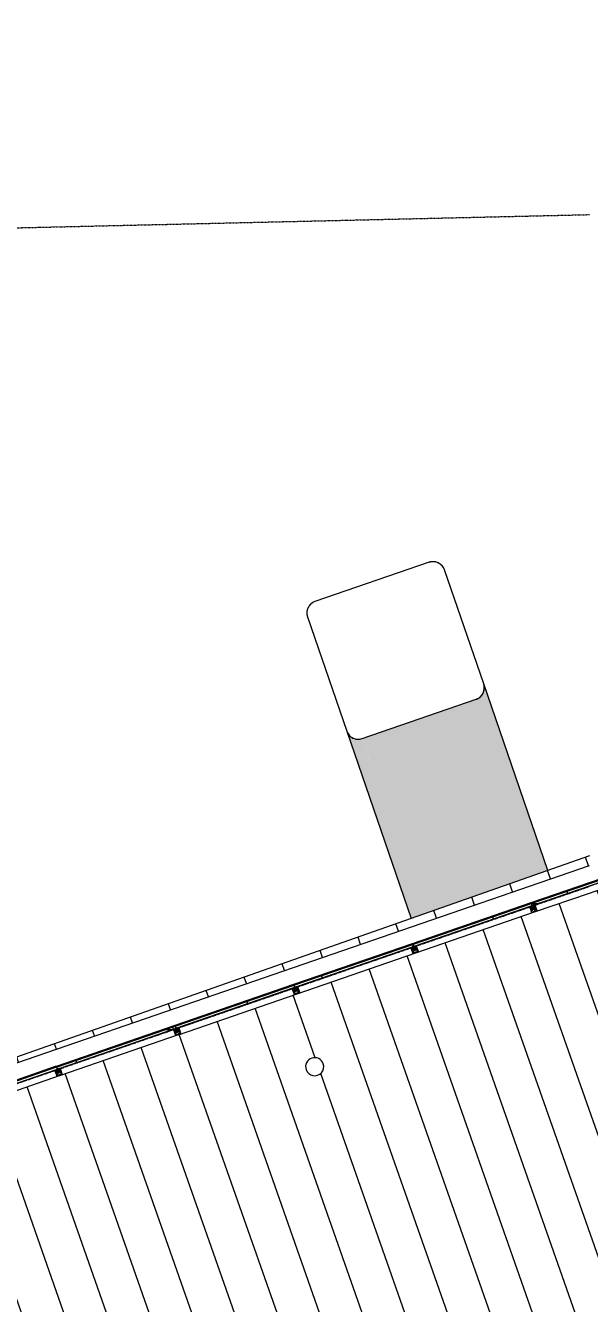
# Model space of a CAD drawing. Header units: millimetres. Extents: x -2479188 to -2300024, y 3874558 to 4053369.
# Drawn here: x -2348213 to -2343541, y 3989396 to 3999982 of the extents above; entities that cross this region are included whole.
import ezdxf

# ---------------------------------------------------------------- set-up
doc = ezdxf.new("R2010")
doc.units = ezdxf.units.MM
for name, pattern in [('Dash Tight', [1.2, 0.6, -0.6]), ('Grid Line', [21, 12, -3, 3, -3]), ('Overhead', [4, 2.5, -1.5])]:
    doc.linetypes.add(name, pattern=pattern)
for name, color, linetype, lineweight in [('A-ANNO-DIMS', 211, 'Continuous', 5), ('A-ANNO-DIMS-200', 211, 'Continuous', 5), ('A-DETL', 90, 'Continuous', 18), ('A-DETL-GENF', 92, 'Continuous', 5), ('A-FLOR-OVHD', 1, 'Overhead', 13), ('A-GENM', 13, 'Continuous', 5), ('A-GLAZ-CWMG', 51, 'Continuous', 5), ('A-ROOF', 132, 'Continuous', 5), ('A-ROOF-PATT', 132, 'Continuous', 5), ('P-SANR-FIXT', 6, 'Continuous', 5), ('S-BEAM', 12, 'Continuous', 5), ('S-GRID', 1, 'Continuous', 5)]:
    doc.layers.add(name, color=color, linetype=linetype, lineweight=lineweight)
doc.styles.add('Arial', font='arial.ttf', dxfattribs={"height": 500})
doc.dimstyles.new('2_5-Diagonal-_deg_-Decimal_O', dxfattribs={"dimscale": 304.8, "dimtxt": 510.1297, "dimasz": 0.984252, "dimexe": 0.656168, "dimexo": 0.0625, "dimgap": 0.984252, "dimtad": 1, "dimdec": 0, "dimzin": 0, "dimdsep": 46, "dimtxsty": 'Arial', "dimblk1": 'OBLIQUE', "dimblk2": 'OBLIQUE', "dimsah": 1, "dimcen": 0.09, "dimdle": 0.656168, "dimazin": 0, "dimtfac": 1, "dimtdec": 4, "dimtix": 1, "dimtmove": 0, "dimatfit": 3, "dimfxl": 3.28084, "dimfxlon": 1, "dimtvp": 1, "dimtfill": 1, "dimtolj": 1, "dimtzin": 0, "dimlwd": 15, "dimlwe": 15, "dimarcsym": 2})

# ---------------------------------------------------------------- blocks, each defined once
blk = doc.blocks.new('Mechanical - Condensers - Mechanical - Condensers-1249279-GA - Part A 6m')
at = {"layer": 'A-GENM'}
for points in [[(-2343980, 3992951), (-2343886, 3992984), (-2344416, 3994523), (-2344412, 3994497), (-2344419, 3994461), (-2344422, 3994452), (-2344436, 3994430), (-2344456, 3994413), (-2344479, 3994401), (-2344074, 3993223)], [(-2344923, 3992620), (-2343980, 3992951), (-2344479, 3994401), (-2345424, 3994074), (-2345036, 3992946)], [(-2345018, 3992586), (-2344923, 3992620), (-2345425, 3994075), (-2345456, 3994070), (-2345492, 3994077), (-2345501, 3994080), (-2345523, 3994095), (-2345540, 3994114), (-2345552, 3994137), (-2345138, 3992935)]]:
    blk.add_hatch(color=256, dxfattribs=at).paths.add_polyline_path(points)
at = {"layer": 'A-GENM', "lineweight": 13}
for p, q in [((-2344870, 3995536), (-2345815, 3995210)), ((-2344417, 3994528), (-2344743, 3995474)), ((-2345877, 3995083), (-2345552, 3994137)), ((-2345425, 3994075), (-2344479, 3994401))]:
    blk.add_line(p, q, dxfattribs=at)
at = {"layer": 'A-GENM'}
for p, q in [((-2343886, 3992984), (-2344417, 3994528)), ((-2345552, 3994137), (-2345018, 3992586))]:
    blk.add_line(p, q, dxfattribs=at)
at = {"layer": 'A-GENM', "lineweight": 13}
for centre, start, end in [((-2344837, 3995441), 19, 109), ((-2345783, 3995116), 109, 199), ((-2344512, 3994496), 289, 19), ((-2345457, 3994170), 199, 289)]:
    blk.add_arc(centre, 100, start, end, dxfattribs=at)
at = {"layer": 'A-GENM'}
for points, knots in [([(-2344841, 3995541), (-2344842, 3995541), (-2344852, 3995540), (-2344862, 3995539), (-2344870, 3995536)], [0.8146445, 0.8146445, 0.8146445, 0.8146445, 0.8333333, 1, 1, 1, 1]), ([(-2344812, 3995538), (-2344814, 3995538), (-2344821, 3995540), (-2344827, 3995541), (-2344832, 3995541), (-2344832, 3995541)], [0.6283354, 0.6283354, 0.6283354, 0.6283354, 0.6666667, 0.75, 0.7556979, 0.7556979, 0.7556979, 0.7556979]), ([(-2344785, 3995526), (-2344786, 3995527), (-2344789, 3995529), (-2344793, 3995531), (-2344798, 3995533), (-2344801, 3995534), (-2344802, 3995535)], [0.4397801, 0.4397801, 0.4397801, 0.4397801, 0.4583333, 0.5, 0.5416667, 0.5602199, 0.5602199, 0.5602199, 0.5602199]), ([(-2344762, 3995507), (-2344762, 3995507), (-2344764, 3995509), (-2344767, 3995512), (-2344772, 3995517), (-2344775, 3995519), (-2344776, 3995520)], [0.2443021, 0.2443021, 0.2443021, 0.2443021, 0.25, 0.2916667, 0.3333333, 0.3716646, 0.3716646, 0.3716646, 0.3716646]), ([(-2345848, 3995191), (-2345849, 3995191), (-2345852, 3995188), (-2345857, 3995183), (-2345861, 3995178), (-2345862, 3995177)], [0.2443021, 0.2443021, 0.2443021, 0.2443021, 0.25, 0.3333333, 0.3716646, 0.3716646, 0.3716646, 0.3716646]), ([(-2345880, 3995141), (-2345880, 3995139), (-2345881, 3995134), (-2345882, 3995128), (-2345883, 3995124), (-2345883, 3995121), (-2345883, 3995121)], [0.6283354, 0.6283354, 0.6283354, 0.6283354, 0.6666667, 0.7083333, 0.75, 0.7556979, 0.7556979, 0.7556979, 0.7556979]), ([(-2345883, 3995112), (-2345883, 3995111), (-2345882, 3995105), (-2345881, 3995096), (-2345879, 3995087), (-2345877, 3995083)], [0.8146445, 0.8146445, 0.8146445, 0.8146445, 0.8333333, 0.9166667, 1, 1, 1, 1]), ([(-2345868, 3995168), (-2345869, 3995167), (-2345870, 3995164), (-2345873, 3995159), (-2345875, 3995155), (-2345876, 3995152), (-2345876, 3995151)], [0.4397801, 0.4397801, 0.4397801, 0.4397801, 0.4583333, 0.5, 0.5416667, 0.5602199, 0.5602199, 0.5602199, 0.5602199]), ([(-2344446, 3994420), (-2344446, 3994420), (-2344442, 3994423), (-2344438, 3994428), (-2344434, 3994433), (-2344432, 3994435)], [0.2443021, 0.2443021, 0.2443021, 0.2443021, 0.25, 0.3333333, 0.3716646, 0.3716646, 0.3716646, 0.3716646]), ([(-2344426, 3994443), (-2344426, 3994444), (-2344424, 3994447), (-2344422, 3994452), (-2344420, 3994457), (-2344418, 3994460), (-2344418, 3994460)], [0.4397801, 0.4397801, 0.4397801, 0.4397801, 0.4583333, 0.5, 0.5416667, 0.5602199, 0.5602199, 0.5602199, 0.5602199]), ([(-2344412, 3994500), (-2344412, 3994501), (-2344412, 3994506), (-2344413, 3994516), (-2344416, 3994524), (-2344417, 3994528)], [0.8146445, 0.8146445, 0.8146445, 0.8146445, 0.8333333, 0.9166667, 1, 1, 1, 1]), ([(-2344415, 3994471), (-2344414, 3994473), (-2344414, 3994477), (-2344412, 3994483), (-2344412, 3994488), (-2344412, 3994490), (-2344412, 3994490)], [0.6283354, 0.6283354, 0.6283354, 0.6283354, 0.6666667, 0.7083333, 0.75, 0.7556979, 0.7556979, 0.7556979, 0.7556979]), ([(-2345533, 3994104), (-2345533, 3994104), (-2345531, 3994102), (-2345528, 3994099), (-2345523, 3994095), (-2345520, 3994092), (-2345518, 3994091)], [0.2443021, 0.2443021, 0.2443021, 0.2443021, 0.25, 0.2916667, 0.3333333, 0.3716646, 0.3716646, 0.3716646, 0.3716646]), ([(-2345509, 3994085), (-2345509, 3994084), (-2345506, 3994083), (-2345501, 3994080), (-2345496, 3994078), (-2345493, 3994077), (-2345492, 3994076)], [0.4397801, 0.4397801, 0.4397801, 0.4397801, 0.4583333, 0.5, 0.5416667, 0.5602199, 0.5602199, 0.5602199, 0.5602199]), ([(-2345482, 3994073), (-2345480, 3994073), (-2345474, 3994071), (-2345467, 3994070), (-2345463, 3994070), (-2345462, 3994070)], [0.6283354, 0.6283354, 0.6283354, 0.6283354, 0.6666667, 0.75, 0.7556979, 0.7556979, 0.7556979, 0.7556979]), ([(-2345453, 3994070), (-2345452, 3994070), (-2345443, 3994071), (-2345433, 3994073), (-2345425, 3994075)], [0.8146445, 0.8146445, 0.8146445, 0.8146445, 0.8333333, 1, 1, 1, 1])]:
    blk.add_open_spline(points, degree=3, knots=knots, dxfattribs=at)
for points in [[(-2344743, 3995474), (-2344744, 3995478), (-2344748, 3995486), (-2344752, 3995493), (-2344754, 3995497)], [(-2345815, 3995210), (-2345824, 3995207), (-2345832, 3995203), (-2345839, 3995198)], [(-2344479, 3994401), (-2344471, 3994404), (-2344463, 3994408), (-2344456, 3994413)], [(-2345552, 3994137), (-2345550, 3994133), (-2345547, 3994125), (-2345543, 3994118), (-2345540, 3994114)]]:
    blk.add_open_spline(points, degree=3, dxfattribs=at)
blk = doc.blocks.new('Downpipe - L Spreader - Default-1309623-GA - Part A 6m')
at = {"layer": 'P-SANR-FIXT'}
for start, end in [(0, 180), (180, 0)]:
    blk.add_arc((-40, 150), 75, start, end, dxfattribs=at)
blk = doc.blocks.new('MulticellPanel_Polycarbonate_Danpal_1040w - Blue-V13-GA - Part A 6m')
at = {"layer": 'A-GENM'}
h = blk.add_hatch(dxfattribs=at)
h.set_pattern_fill('FP_12', color=256, style=0, pattern_type=2)
h.set_pattern_definition([(250.995, (-915473.64, 4538387.35), (756.39213, -260.52053), []), (340.995, (-915473.64, 4538387.35), (260.52053, 756.39213), [])])
h.paths.add_polyline_path([(515, 6), (513, 1), (519, 3)])
h.paths.add_polyline_path([(520, 14), (515, 11), (515, 6), (520, 4)])
h.paths.add_polyline_path([(520, 2), (513, 1), (520, -7)])
h.paths.add_polyline_path([(511, 0), (-511, 0), (-519, -8), (-517, -16), (517, -16), (519, -8)])
h.paths.add_polyline_path([(-515, 6), (-519, 3), (-513, 1)])
h.paths.add_polyline_path([(-520, 14), (-520, 4), (-515, 6), (-515, 11)])
h.paths.add_polyline_path([(-513, 1), (-520, 2), (-520, -7)])
for p, q in [((-520, 14), (-520, 4)), ((-520, 2), (-520, -7)), ((-516, 15), (-519, 15)), ((-513, 6), (-515, 11)), ((-515, 11), (-513, 10)), ((-513, 1), (-515, 6)), ((-515, 6), (-513, 6)), ((-513, 10), (-514, 14)), ((18, 0), (-511, 0)), ((511, 0), (19, 0)), ((514, 14), (513, 10)), ((513, 10), (515, 11)), ((515, 11), (513, 6)), ((513, 6), (515, 6)), ((515, 6), (513, 1)), ((519, 15), (516, 15)), ((520, 4), (520, 14)), ((520, -7), (520, 2)), ((-520, -9), (-520, -13)), ((-517, -16), (13, -16)), ((13, -16), (517, -16)), ((520, -13), (520, -9))]:
    blk.add_line(p, q, dxfattribs=at)
for centre, radius, start, end in [((-519, 14), 1.5, 90, 180), ((-520, 3), 1.2, 270.0002, 89.9998), ((-516, 14), 1.5, 26.8391, 90), ((-511, 2), 2, 201.2136, 270), ((511, 2), 2, 270, 338.7864), ((516, 14), 1.5, 90, 153.1609), ((519, 14), 1.5, 360, 90), ((520, 3), 1.2, 90.0002, 269.9998), ((-520, -8), 1.2, 270.0002, 89.9998), ((-517, -13), 3, 180, 270), ((517, -13), 3, 270, 360), ((520, -8), 1.2, 90.0002, 269.9998)]:
    blk.add_arc(centre, radius, start, end, dxfattribs=at)
blk = doc.blocks.new('MulticellPanel_Polycarbonate_Danpal_1040w - Blue-V14-GA - Part A 6m')
at = {"layer": 'A-GENM'}
h = blk.add_hatch(dxfattribs=at)
h.set_pattern_fill('FP_13', color=256, style=0, pattern_type=2)
h.set_pattern_definition([(250.995, (-916513.64, 4538387.35), (756.39213, -260.52053), []), (340.995, (-916513.64, 4538387.35), (260.52053, 756.39213), [])])
h.paths.add_polyline_path([(515, 6), (513, 1), (519, 3)])
h.paths.add_polyline_path([(520, 14), (515, 11), (515, 6), (520, 4)])
h.paths.add_polyline_path([(520, 2), (513, 1), (520, -7)])
h.paths.add_polyline_path([(511, 0), (-511, 0), (-519, -8), (-517, -16), (517, -16), (519, -8)])
h.paths.add_polyline_path([(-515, 6), (-519, 3), (-513, 1)])
h.paths.add_polyline_path([(-520, 14), (-520, 4), (-515, 6), (-515, 11)])
h.paths.add_polyline_path([(-513, 1), (-520, 2), (-520, -7)])
for p, q in [((-520, 14), (-520, 4)), ((-520, 2), (-520, -7)), ((-516, 15), (-519, 15)), ((-513, 6), (-515, 11)), ((-515, 11), (-513, 10)), ((-513, 1), (-515, 6)), ((-515, 6), (-513, 6)), ((-513, 10), (-514, 14)), ((511, 0), (-511, 0)), ((514, 14), (513, 10)), ((513, 10), (515, 11)), ((515, 11), (513, 6)), ((513, 6), (515, 6)), ((515, 6), (513, 1)), ((519, 15), (516, 15)), ((520, 4), (520, 14)), ((520, -7), (520, 2)), ((-520, -9), (-520, -13)), ((-517, -16), (517, -16)), ((520, -13), (520, -9))]:
    blk.add_line(p, q, dxfattribs=at)
for centre, radius, start, end in [((-519, 14), 1.5, 90, 180), ((-520, 3), 1.2, 270.0002, 89.9998), ((-516, 14), 1.5, 26.8391, 90), ((-511, 2), 2, 201.2136, 270), ((511, 2), 2, 270, 338.7864), ((516, 14), 1.5, 90, 153.1609), ((519, 14), 1.5, 360, 90), ((520, 3), 1.2, 90.0002, 269.9998), ((-520, -8), 1.2, 270.0002, 89.9998), ((-517, -13), 3, 180, 270), ((517, -13), 3, 270, 360), ((520, -8), 1.2, 90.0002, 269.9998)]:
    blk.add_arc(centre, radius, start, end, dxfattribs=at)
blk = doc.blocks.new('Rectangular Mullion - Frame_Framed Facade_Danpal_DPANMF BT1-V15-GA - Part A 6m')
at = {"layer": 'A-GLAZ-CWMG'}
for p, q in [((-2343541, 3992884), (-2343041, 3993056)), ((-2343541, 3992878), (-2343039, 3993051)), ((-2343541, 3992856), (-2343038, 3993029)), ((-2343541, 3992796), (-2343014, 3992978)), ((-2344024, 3992718), (-2343542, 3992884)), ((-2344022, 3992712), (-2343542, 3992878)), ((-2344009, 3992694), (-2343542, 3992855)), ((-2343997, 3992639), (-2343542, 3992796))]:
    blk.add_line(p, q, dxfattribs=at)
blk = doc.blocks.new('Rectangular Mullion - Frame_Framed Facade_Danpal_DPANMF BT1-V16-GA - Part A 6m')
at = {"layer": 'A-GLAZ-CWMG'}
for p, q in [((-2345007, 3992379), (-2344024, 3992718)), ((-2345005, 3992373), (-2344022, 3992712)), ((-2344993, 3992356), (-2344021, 3992690)), ((-2344980, 3992300), (-2343997, 3992639))]:
    blk.add_line(p, q, dxfattribs=at)
blk = doc.blocks.new('Rectangular Mullion - DPAEC50-V17-GA - Part A 6m')
at = {"layer": 'A-DETL-GENF'}
for p, q in [((24, 54), (-24, 54)), ((-24, 54), (-24, 5)), ((-23, 3), (-18, 3)), ((-22, 7), (-22, 34)), ((-21, 43), (-21, 50)), ((-21, 35), (-18, 35)), ((-17, 7), (-21, 6)), ((-20, 51), (-1, 51)), ((-20, 41), (-20, 43)), ((-15, 18), (-20, 9)), ((-20, 9), (-15, 17)), ((-20, 9), (-20, 7)), ((-20, 8), (-20, 9)), ((-14, 8), (-20, 8)), ((-20, 7), (-14, 7)), ((-17, 40), (-19, 40)), ((-10, 37), (-18, 37)), ((-18, 35), (-18, 22)), ((-16, 22), (-17, 35)), ((-17, 35), (-9, 35)), ((-9, 20), (-14, 20)), ((-14, 19), (-10, 19)), ((-9, 9), (-13, 8)), ((-13, 7), (-7, 9)), ((-8, 2), (-12, 1)), ((-12, 1), (-9, 1)), ((-8, 37), (-9, 37)), ((9, 34), (-9, 34)), ((-9, 34), (-8, 34)), ((-7, 9), (-9, 5)), ((-9, 4), (-7, 4)), ((-8, 36), (-8, 37)), ((-8, 34), (-8, 22)), ((-8, 5), (-6, 10)), ((-6, 10), (-8, 9)), ((-8, 2), (-6, 5)), ((-6, 5), (-8, 5)), ((-7, 4), (-8, 2)), ((-7, 22), (-7, 34)), ((-7, 34), (7, 34)), ((-4, 23), (3, 23)), ((3, 23), (-4, 23)), ((-1, 51), (0, 52)), ((0, 52), (1, 51)), ((1, 51), (20, 51)), ((8, 9), (6, 10)), ((6, 10), (8, 5)), ((8, 5), (6, 5)), ((6, 5), (8, 2)), ((7, 34), (7, 22)), ((9, 5), (7, 9)), ((7, 9), (13, 7)), ((8, 2), (7, 4)), ((7, 4), (9, 4)), ((9, 37), (8, 37)), ((8, 37), (8, 36)), ((8, 22), (8, 34)), ((8, 34), (9, 34)), ((12, 1), (8, 2)), ((9, 35), (17, 35)), ((14, 20), (9, 20)), ((13, 8), (9, 9)), ((9, 1), (12, 1)), ((18, 37), (10, 37)), ((10, 19), (14, 19)), ((20, 8), (14, 8)), ((14, 7), (20, 7)), ((20, 9), (15, 18)), ((15, 17), (20, 9)), ((17, 35), (16, 22)), ((19, 40), (17, 40)), ((21, 6), (17, 7)), ((18, 22), (18, 35)), ((18, 35), (21, 35)), ((18, 3), (23, 3)), ((20, 43), (20, 41)), ((20, 7), (20, 9)), ((20, 9), (20, 8)), ((21, 50), (21, 43)), ((22, 34), (22, 7)), ((24, 5), (24, 54))]:
    blk.add_line(p, q, dxfattribs=at)
for centre, radius, start, end in [((-23, 5), 1, 180, 270), ((-21, 39), 2.1, 75, 15), ((-21, 34), 1, 90, 180), ((-21, 7), 1, 180, 275), ((-20, 50), 1.2, 90, 180), ((-21, 39), 3.7, 75, 100.9055), ((-21, 39), 3.7, 325.4192, 15), ((-9, 28), 6, 90, 178.5709), ((137, 25), 152, 178.5709, 182.4896), ((137, 25), 152, 182.9076, 186.319), ((-9, 28), 5.2, 90, 178.5709), ((137, 25), 151, 178.5709, 181.8369), ((137, 25), 151, 182.064, 186.2791), ((137, 25), 152, 186.7358, 188.8939), ((137, 25), 151, 186.7315, 189.0318), ((-12, 2), 0.975, 188.8939, 275.24), ((-10, 38), 0.706, 289.0493, 354.5477), ((-4, 17), 6.58, 156.7371, 181.8449), ((16, 17), 26.5, 181.8449, 197.5886), ((-9, 36), 1, 270, 360), ((-4, 17), 5.98, 90, 181.8449), ((-4, 17), 6.58, 131.8412, 150.9148), ((16, 17), 25.9, 181.8449, 197.6717), ((-9, 4), 0.4, 157.1611, 284), ((-9, 2), 0.963, 275.24, 334.4387), ((-4, 17), 6.58, 90, 125.1634), ((3, 17), 5.98, 358.1551, 90), ((3, 17), 6.58, 54.8366, 90), ((9, 36), 1, 180, 270), ((3, 17), 6.58, 29.0852, 48.1588), ((-16, 17), 25.9, 342.3283, 358.1551), ((9, 2), 0.963, 205.5613, 264.76), ((10, 38), 0.706, 185.4523, 250.9507), ((9, 28), 6, 1.4287, 89.9792), ((9, 28), 5.2, 1.4291, 90), ((-16, 17), 26.5, 342.4114, 358.1551), ((9, 4), 0.4, 256, 22.8389), ((3, 17), 6.58, 358.1551, 23.2629), ((-137, 25), 151, 350.9682, 353.2685), ((12, 2), 0.975, 264.76, 351.1061), ((-137, 25), 151, 353.7209, 357.936), ((-137, 25), 152, 351.1061, 353.2642), ((-137, 25), 151, 358.1631, 1.4291), ((-137, 25), 152, 353.681, 357.0924), ((-137, 25), 152, 357.5109, 1.4287), ((21, 39), 3.7, 165, 214.5808), ((21, 39), 2.1, 165, 105), ((20, 50), 1.2, 360, 90), ((21, 39), 3.7, 79.0945, 105), ((21, 34), 1, 360, 90), ((21, 7), 1, 265, 360), ((23, 5), 1, 270, 360)]:
    blk.add_arc(centre, radius, start, end, dxfattribs=at)
for points, knots in [([(-18, 22), (-18, 22), (-18, 21), (-17, 21), (-17, 21), (-17, 21), (-17, 22), (-16, 22), (-16, 22), (-16, 22), (-16, 22)], [0, 0, 0, 0, 0.125, 0.25, 0.5, 0.625, 0.75, 0.875, 0.9375, 1, 1, 1, 1]), ([(-18, 3), (-18, 3), (-18, 4), (-18, 4), (-17, 4), (-17, 4), (-17, 4), (-17, 4), (-17, 5), (-17, 5), (-17, 5), (-17, 5), (-16, 6), (-16, 6), (-16, 6), (-16, 6), (-16, 6), (-17, 7), (-17, 7), (-17, 7), (-17, 7)], [0, 0, 0, 0, 0.083333, 0.166667, 0.208333, 0.25, 0.333333, 0.375, 0.416667, 0.458333, 0.5, 0.583333, 0.666667, 0.729167, 0.791667, 0.84375, 0.885417, 0.927083, 0.96875, 1, 1, 1, 1]), ([(16, 22), (16, 22), (16, 22), (16, 22), (17, 22), (17, 22), (17, 21), (18, 21), (18, 22)], [0, 0, 0, 0, 0.0625, 0.125, 0.1875, 0.3125, 0.4375, 1, 1, 1, 1]), ([(17, 7), (17, 7), (17, 7), (17, 7), (16, 6), (16, 6), (16, 6), (16, 6), (16, 6), (17, 5), (17, 5), (17, 4), (18, 3), (18, 3)], [0, 0, 0, 0, 0.03125, 0.072917, 0.114583, 0.15625, 0.208333, 0.270833, 0.333333, 0.416667, 0.583333, 0.75, 1, 1, 1, 1])]:
    blk.add_open_spline(points, degree=3, knots=knots, dxfattribs=at)
blk = doc.blocks.new('Rectangular Mullion - Mullion_FramedFacade_Danpal_DPAEC50-V18-GA - Part A 6m')
at = {"layer": 'A-GLAZ-CWMG'}
for p, q in [((-23, -4), (-18, -4)), ((-22, -9), (-20, -9)), ((-17, -7), (-21, -6)), ((-20, -9), (-20, -7)), ((-20, -7), (-14, -7)), ((-12, -1), (-9, -1)), ((-8, -2), (-6, -5)), ((-6, -5), (-8, -5)), ((-8, -5), (-6, -10)), ((-6, -10), (-8, -9)), ((-4, -23), (4, -23)), ((6, -5), (8, -2)), ((6, -10), (8, -5)), ((8, -5), (6, -5)), ((8, -9), (6, -10)), ((9, -1), (12, -1)), ((14, -7), (20, -7)), ((21, -6), (17, -7)), ((18, -4), (23, -4)), ((20, -7), (20, -9)), ((20, -9), (22, -9))]:
    blk.add_line(p, q, dxfattribs=at)
for centre, radius, start, end in [((-23, -5), 1, 90, 180), ((-21, -7), 1, 85, 180), ((137, -25), 152, 171.1061, 173.2642), ((-12, -2), 0.975, 84.76, 171.1061), ((-9, -2), 0.963, 25.5613, 84.76), ((16, -17), 25.9, 162.3283, 178.1551), ((-4, -17), 5.98, 178.1551, 270), ((4, -17), 5.98, 270, 1.8449), ((9, -2), 0.963, 95.24, 154.4387), ((-16, -17), 25.9, 1.8449, 17.6717), ((12, -2), 0.975, 8.8939, 95.24), ((-137, -25), 152, 6.7358, 8.8939), ((21, -7), 1, 47.5, 95), ((23, -5), 1, 0, 90)]:
    blk.add_arc(centre, radius, start, end, dxfattribs=at)
for points, knots in [([(-18, -4), (-18, -4), (-18, -4), (-18, -4), (-17, -4), (-17, -4), (-17, -4), (-17, -4), (-17, -5), (-17, -5), (-17, -5), (-17, -5), (-16, -6), (-16, -6), (-16, -6), (-16, -6), (-16, -6), (-17, -7), (-17, -7), (-17, -7), (-17, -7)], [0, 0, 0, 0, 0.083333, 0.166667, 0.208333, 0.25, 0.333333, 0.375, 0.416667, 0.458333, 0.5, 0.583333, 0.666667, 0.729167, 0.791667, 0.84375, 0.885417, 0.927083, 0.96875, 1, 1, 1, 1]), ([(17, -7), (17, -7), (17, -7), (17, -7), (16, -6), (16, -6), (16, -6), (16, -6), (16, -6), (17, -5), (17, -5), (17, -4), (18, -4), (18, -4)], [0, 0, 0, 0, 0.03125, 0.072917, 0.114583, 0.15625, 0.208333, 0.270833, 0.333333, 0.416667, 0.583333, 0.75, 1, 1, 1, 1])]:
    blk.add_open_spline(points, degree=3, knots=knots, dxfattribs=at)
blk = doc.blocks.new('MulticellPanel_Polycarbonate_Danpal_1040w - Premium Dark Opal-2881225-GA - Part A 6m')
at = {"layer": 'A-GENM'}
h = blk.add_hatch(dxfattribs=at)
h.set_pattern_fill('FP_14', color=256, style=0, pattern_type=2)
h.set_pattern_definition([(250.995, (-917553.64, 4538387.35), (756.39213, -260.52053), []), (340.995, (-917553.64, 4538387.35), (260.52053, 756.39213), [])])
h.paths.add_polyline_path([(515, 6), (513, 1), (519, 3)])
h.paths.add_polyline_path([(520, 14), (515, 11), (515, 6), (520, 4)])
h.paths.add_polyline_path([(520, 2), (513, 1), (520, -7)])
h.paths.add_polyline_path([(511, 0), (-511, 0), (-519, -8), (-517, -16), (517, -16), (519, -8)])
h.paths.add_polyline_path([(-515, 6), (-519, 3), (-513, 1)])
h.paths.add_polyline_path([(-520, 14), (-520, 4), (-515, 6), (-515, 11)])
h.paths.add_polyline_path([(-513, 1), (-520, 2), (-520, -7)])
for p, q in [((-520, 14), (-520, 4)), ((-520, 2), (-520, -7)), ((-516, 15), (-519, 15)), ((-513, 6), (-515, 11)), ((-515, 11), (-513, 10)), ((-513, 1), (-515, 6)), ((-515, 6), (-513, 6)), ((-513, 10), (-514, 14)), ((511, 0), (-511, 0)), ((514, 14), (513, 10)), ((513, 10), (515, 11)), ((515, 11), (513, 6)), ((513, 6), (515, 6)), ((515, 6), (513, 1)), ((519, 15), (516, 15)), ((520, 4), (520, 14)), ((520, -7), (520, 2)), ((-520, -9), (-520, -13)), ((-517, -16), (517, -16)), ((520, -13), (520, -9))]:
    blk.add_line(p, q, dxfattribs=at)
for centre, radius, start, end in [((-519, 14), 1.5, 90, 180), ((-520, 3), 1.2, 270.0002, 89.9998), ((-516, 14), 1.5, 26.8391, 90), ((-511, 2), 2, 201.2136, 270), ((511, 2), 2, 270, 338.7864), ((516, 14), 1.5, 90, 153.1609), ((519, 14), 1.5, 360, 90), ((520, 3), 1.2, 90.0002, 269.9998), ((-520, -8), 1.2, 270.0002, 89.9998), ((-517, -13), 3, 180, 270), ((517, -13), 3, 270, 360), ((520, -8), 1.2, 90.0002, 269.9998)]:
    blk.add_arc(centre, radius, start, end, dxfattribs=at)
blk = doc.blocks.new('MulticellPanel_Polycarbonate_Danpal_1040w - Premium Dark Opal-V19-GA - Part A 6m')
at = {"layer": 'A-GENM'}
h = blk.add_hatch(dxfattribs=at)
h.set_pattern_fill('FP_15', color=256, style=0, pattern_type=2)
h.set_pattern_definition([(250.995, (-918593.64, 4538387.35), (756.39213, -260.52053), []), (340.995, (-918593.64, 4538387.35), (260.52053, 756.39213), [])])
h.paths.add_polyline_path([(515, 6), (513, 1), (519, 3)])
h.paths.add_polyline_path([(520, 14), (515, 11), (515, 6), (520, 4)])
h.paths.add_polyline_path([(520, 2), (513, 1), (520, -7)])
h.paths.add_polyline_path([(511, 0), (-511, 0), (-519, -8), (-517, -16), (517, -16), (519, -8)])
h.paths.add_polyline_path([(-515, 6), (-519, 3), (-513, 1)])
h.paths.add_polyline_path([(-520, 14), (-520, 4), (-515, 6), (-515, 11)])
h.paths.add_polyline_path([(-513, 1), (-520, 2), (-520, -7)])
for p, q in [((-520, 14), (-520, 4)), ((-520, 2), (-520, -7)), ((-516, 15), (-519, 15)), ((-513, 6), (-515, 11)), ((-515, 11), (-513, 10)), ((-513, 1), (-515, 6)), ((-515, 6), (-513, 6)), ((-513, 10), (-514, 14)), ((511, 0), (-511, 0)), ((514, 14), (513, 10)), ((513, 10), (515, 11)), ((515, 11), (513, 6)), ((513, 6), (515, 6)), ((515, 6), (513, 1)), ((519, 15), (516, 15)), ((520, 4), (520, 14)), ((520, -7), (520, 2)), ((-520, -9), (-520, -13)), ((-517, -16), (517, -16)), ((520, -13), (520, -9))]:
    blk.add_line(p, q, dxfattribs=at)
for centre, radius, start, end in [((-519, 14), 1.5, 90, 180), ((-520, 3), 1.2, 270.0002, 89.9998), ((-516, 14), 1.5, 26.8391, 90), ((-511, 2), 2, 201.2136, 270), ((511, 2), 2, 270, 338.7864), ((516, 14), 1.5, 90, 153.1609), ((519, 14), 1.5, 360, 90), ((520, 3), 1.2, 90.0002, 269.9998), ((-520, -8), 1.2, 270.0002, 89.9998), ((-517, -13), 3, 180, 270), ((517, -13), 3, 270, 360), ((520, -8), 1.2, 90.0002, 269.9998)]:
    blk.add_arc(centre, radius, start, end, dxfattribs=at)
blk = doc.blocks.new('MulticellPanel_Polycarbonate_Danpal_1040w - Opal-2881228-GA - Part A 6m')
at = {"layer": 'A-GENM'}
h = blk.add_hatch(dxfattribs=at)
h.set_pattern_fill('FP_16', color=256, style=0, pattern_type=2)
h.set_pattern_definition([(250.995, (-919633.64, 4538387.35), (756.39213, -260.52053), []), (340.995, (-919633.64, 4538387.35), (260.52053, 756.39213), [])])
h.paths.add_polyline_path([(515, 6), (513, 1), (519, 3)])
h.paths.add_polyline_path([(520, 14), (515, 11), (515, 6), (520, 4)])
h.paths.add_polyline_path([(520, 2), (513, 1), (520, -7)])
h.paths.add_polyline_path([(511, 0), (-511, 0), (-519, -8), (-517, -16), (517, -16), (519, -8)])
h.paths.add_polyline_path([(-515, 6), (-519, 3), (-513, 1)])
h.paths.add_polyline_path([(-520, 14), (-520, 4), (-515, 6), (-515, 11)])
h.paths.add_polyline_path([(-513, 1), (-520, 2), (-520, -7)])
for p, q in [((-520, 14), (-520, 4)), ((-520, 2), (-520, -7)), ((-516, 15), (-519, 15)), ((-513, 6), (-515, 11)), ((-515, 11), (-513, 10)), ((-513, 1), (-515, 6)), ((-515, 6), (-513, 6)), ((-513, 10), (-514, 14)), ((511, 0), (-511, 0)), ((514, 14), (513, 10)), ((513, 10), (515, 11)), ((515, 11), (513, 6)), ((513, 6), (515, 6)), ((515, 6), (513, 1)), ((519, 15), (516, 15)), ((520, 4), (520, 14)), ((520, -7), (520, 2)), ((-520, -9), (-520, -13)), ((-517, -16), (517, -16)), ((520, -13), (520, -9))]:
    blk.add_line(p, q, dxfattribs=at)
for centre, radius, start, end in [((-519, 14), 1.5, 90, 180), ((-520, 3), 1.2, 270.0002, 89.9998), ((-516, 14), 1.5, 26.8391, 90), ((-511, 2), 2, 201.2136, 270), ((511, 2), 2, 270, 338.7864), ((516, 14), 1.5, 90, 153.1609), ((519, 14), 1.5, 360, 90), ((520, 3), 1.2, 90.0002, 269.9998), ((-520, -8), 1.2, 270.0002, 89.9998), ((-517, -13), 3, 180, 270), ((517, -13), 3, 270, 360), ((520, -8), 1.2, 90.0002, 269.9998)]:
    blk.add_arc(centre, radius, start, end, dxfattribs=at)
blk = doc.blocks.new('MulticellPanel_Polycarbonate_Danpal_1040w - Opal-V20-GA - Part A 6m')
at = {"layer": 'A-GENM'}
h = blk.add_hatch(dxfattribs=at)
h.set_pattern_fill('FP_17', color=256, style=0, pattern_type=2)
h.set_pattern_definition([(250.995, (-920673.64, 4538387.35), (756.39213, -260.52053), []), (340.995, (-920673.64, 4538387.35), (260.52053, 756.39213), [])])
h.paths.add_polyline_path([(515, 6), (513, 1), (519, 3)])
h.paths.add_polyline_path([(520, 14), (515, 11), (515, 6), (520, 4)])
h.paths.add_polyline_path([(520, 2), (513, 1), (520, -7)])
h.paths.add_polyline_path([(511, 0), (-511, 0), (-519, -8), (-517, -16), (517, -16), (519, -8)])
h.paths.add_polyline_path([(-515, 6), (-519, 3), (-513, 1)])
h.paths.add_polyline_path([(-520, 14), (-520, 4), (-515, 6), (-515, 11)])
h.paths.add_polyline_path([(-513, 1), (-520, 2), (-520, -7)])
for p, q in [((-520, 14), (-520, 4)), ((-520, 2), (-520, -7)), ((-516, 15), (-519, 15)), ((-513, 6), (-515, 11)), ((-515, 11), (-513, 10)), ((-513, 1), (-515, 6)), ((-515, 6), (-513, 6)), ((-513, 10), (-514, 14)), ((511, 0), (-511, 0)), ((514, 14), (513, 10)), ((513, 10), (515, 11)), ((515, 11), (513, 6)), ((513, 6), (515, 6)), ((515, 6), (513, 1)), ((519, 15), (516, 15)), ((520, 4), (520, 14)), ((520, -7), (520, 2)), ((-520, -9), (-520, -13)), ((-517, -16), (517, -16)), ((520, -13), (520, -9))]:
    blk.add_line(p, q, dxfattribs=at)
for centre, radius, start, end in [((-519, 14), 1.5, 90, 180), ((-520, 3), 1.2, 270.0002, 89.9998), ((-516, 14), 1.5, 26.8391, 90), ((-511, 2), 2, 201.2136, 270), ((511, 2), 2, 270, 338.7864), ((516, 14), 1.5, 90, 153.1609), ((519, 14), 1.5, 360, 90), ((520, 3), 1.2, 90.0002, 269.9998), ((-520, -8), 1.2, 270.0002, 89.9998), ((-517, -13), 3, 180, 270), ((517, -13), 3, 270, 360), ((520, -8), 1.2, 90.0002, 269.9998)]:
    blk.add_arc(centre, radius, start, end, dxfattribs=at)
blk = doc.blocks.new('Structural Framing 61 - Structural Framing 1-2879215-GA - Part A 6m')
at = {"layer": 'S-BEAM'}
blk.add_line((-2350470, 3990638), (-2343542, 3993024), dxfattribs=at)
blk = doc.blocks.new('DIMBLOCK1-GA - Part A 6m')
at = {"layer": 'A-ANNO-DIMS-200', "lineweight": 15}
for p, q in [((-2349275, 4050159), (-2349545, 4051121)), ((-2349275, 4050159), (-2349171, 4050343)), ((-2349275, 4050159), (-2349379, 4049974)), ((-2349275, 4050159), (-2349275, 4050159)), ((-2349275, 4050159), (-2349221, 4049966)), ((-2359401, 4046998), (-2359726, 4047944)), ((-2359401, 4046998), (-2359308, 4047189)), ((-2359401, 4046998), (-2359494, 4046807)), ((-2359401, 4046998), (-2359336, 4046809))]:
    blk.add_line(p, q, dxfattribs=at)
for start, end in [(105.60457, 109.06324), (105.66741, 109.00041)]:
    blk.add_arc((-2300024, 3874558), 182376, start, end, dxfattribs=at)
at = {"layer": 'A-ANNO-DIMS-200', "color": 0, "lineweight": 15, "insert": (-2355423, 4049315), "char_height": 500, "width": 1958.9, "attachment_point": 1, "rotation": 17.3339, "line_spacing_factor": 0.941778, "style": 'Arial', "bg_fill": 3, "box_fill_scale": 1.25, "bg_fill_color": 256, "bg_fill_true_color": 13158600, "bg_fill_transparency": 0}
blk.add_mtext('3.33°', dxfattribs=at)
blk = doc.blocks.new('_Oblique')
at = {"color": 0, "linetype": 'ByBlock', "lineweight": -2}
blk.add_line((-0.5, -0.5), (0.5, 0.5), dxfattribs=at)

msp = doc.modelspace()

# ---------------------------------------------------------------- hatches: boundary and pattern name
at = {"layer": 'A-ROOF-PATT'}
h = msp.add_hatch(dxfattribs=at)
h.set_pattern_fill('FP_1', color=256, style=0, pattern_type=2)
h.set_pattern_definition([(109.367, (-4018.33, 11431.97), (-314.1568, -110.428734), [])])
h.paths.add_polyline_path([(-2379210.5, 3972669.7), (-2379200.7, 3972672.3), (-2379210.5, 3972757), (-2379210.5, 3972672.3)])
h.paths.add_polyline_path([(-2395153, 3967433.9), (-2339817, 3967433.9), (-2339817, 3977217.7), (-2344520.5, 3976673.7), (-2344516, 3976624.7), (-2344563.3, 3976619.1), (-2344575, 3976616.9), (-2344575.7, 3976615.1), (-2344741.4, 3976596.7), (-2344741.4, 3976596), (-2344777.5, 3976594.3), (-2344803.1, 3976592.7), (-2344808.6, 3976640.4), (-2350252.4, 3976010.8), (-2350247.9, 3975961.7), (-2350295.1, 3975956.1), (-2350306.8, 3975954), (-2350307.6, 3975952.2), (-2350473.2, 3975933.8), (-2350473.2, 3975933), (-2350509.3, 3975931.4), (-2350535, 3975929.8), (-2350540.5, 3975977.5), (-2355984.2, 3975347.9), (-2355979.7, 3975298.8), (-2356026.9, 3975293.2), (-2356038.6, 3975291), (-2356039.4, 3975289.2), (-2356205, 3975270.8), (-2356206.1, 3975270.2), (-2356227.8, 3975270), (-2356266.8, 3975266.8), (-2356272.3, 3975314.6), (-2361716, 3974685), (-2361711.5, 3974635.9), (-2361758.8, 3974630.3), (-2361770.5, 3974628.1), (-2361771.2, 3974626.3), (-2361936.9, 3974607.9), (-2361936.9, 3974607.2), (-2361973, 3974605.6), (-2361998.6, 3974603.9), (-2362004.1, 3974651.7), (-2367447.9, 3974022), (-2367443.4, 3973973), (-2367490.6, 3973967.4), (-2367502.3, 3973965.2), (-2367503.1, 3973963.4), (-2367668.7, 3973945), (-2367668.7, 3973944.3), (-2367704.8, 3973942.6), (-2367730.5, 3973941), (-2367736, 3973988.7), (-2373179.7, 3973359.1), (-2373175.2, 3973310.1), (-2373222.4, 3973304.4), (-2373234.1, 3973302.3), (-2373234.9, 3973300.5), (-2373400.5, 3973282.1), (-2373400.5, 3973281.4), (-2373436.6, 3973279.7), (-2373462.3, 3973278.1), (-2373467.8, 3973325.8), (-2378911.5, 3972696.2), (-2378907, 3972647.1), (-2378954.3, 3972641.5), (-2378966, 3972639.4), (-2378966.7, 3972637.6), (-2379132.4, 3972619.1), (-2379133.4, 3972618.5), (-2379155.1, 3972618.3), (-2379194.1, 3972615.1), (-2379200, 3972662.9), (-2384512.7, 3972048.3), (-2384502.4, 3971953.6), (-2385050.7, 3971890.3), (-2385081.1, 3972155.2), (-2384532.8, 3972218.5), (-2384513.5, 3972057.3), (-2379210.5, 3972669.7), (-2379210.5, 3972757), (-2379215.7, 3972812.5), (-2379167.1, 3972817.7), (-2379155, 3972815.1), (-2379154.2, 3972816.9), (-2378988.6, 3972835.5), (-2378988.6, 3972836.1), (-2378966.7, 3972841.3), (-2378928.6, 3972844.4), (-2378912.5, 3972704.1), (-2373468.7, 3973333.7), (-2373483.8, 3973475.4), (-2373435.3, 3973480.7), (-2373423.2, 3973478), (-2373422.4, 3973479.9), (-2373256.8, 3973498.4), (-2373256.8, 3973499.1), (-2373234.9, 3973504.2), (-2373196.8, 3973507.4), (-2373180.6, 3973367.1), (-2367736.9, 3973996.7), (-2367752, 3974138.4), (-2367703.5, 3974143.6), (-2367691.3, 3974140.9), (-2367690.6, 3974142.8), (-2367524.9, 3974161.3), (-2367524.9, 3974162), (-2367503.1, 3974167.1), (-2367465, 3974170.3), (-2367448.8, 3974030), (-2362005, 3974659.6), (-2362020.2, 3974801.3), (-2361971.6, 3974806.5), (-2361959.5, 3974803.9), (-2361958.7, 3974805.7), (-2361793.1, 3974824.2), (-2361793.1, 3974824.9), (-2361771.2, 3974830.1), (-2361733.1, 3974833.2), (-2361717, 3974692.9), (-2356273.2, 3975322.5), (-2356288.3, 3975464.2), (-2356239.8, 3975469.4), (-2356227.7, 3975466.8), (-2356226.9, 3975468.6), (-2356061.3, 3975487.2), (-2356061.3, 3975487.8), (-2356039.4, 3975493), (-2356001.3, 3975496.1), (-2355985.1, 3975355.8), (-2350541.4, 3975985.4), (-2350556.5, 3976127.1), (-2350507.9, 3976132.3), (-2350495.8, 3976129.7), (-2350495.1, 3976131.6), (-2350329.4, 3976150.1), (-2350329.4, 3976150.7), (-2350307.6, 3976155.9), (-2350269.5, 3976159.1), (-2350253.3, 3976018.8), (-2344809.5, 3976648.4), (-2344824.6, 3976790), (-2344776.1, 3976795.3), (-2344764, 3976792.6), (-2344763.2, 3976794.5), (-2344597.6, 3976813), (-2344597.6, 3976813.7), (-2344575.7, 3976818.8), (-2344537.6, 3976822), (-2344521.5, 3976681.7), (-2339817, 3977225.8), (-2339817, 3989581.9), (-2341201.2, 3993601.8), (-2387343.6, 3977708.9), (-2397478.9, 3974146.4), (-2395280.2, 3967761.1), (-2395420.1, 3967713), (-2397618.5, 3974097.3), (-2397703.4, 3974067.4), (-2395505.3, 3967683.7), (-2395543.1, 3967670.7), (-2397741.1, 3974054.2), (-2397781.7, 3974039.8), (-2397673.7, 3973729.6), (-2395460.8, 3967433.9)])
h.paths.add_polyline_path([(-2381874.4, 3972354), (-2381855.1, 3972356.6), (-2381865.9, 3972355)])
h.paths.add_polyline_path([(-2395958.4, 3974286.8), (-2395986.7, 3974294.4), (-2396009.9, 3974312.2), (-2396024.5, 3974337.6), (-2396028.3, 3974366.6), (-2396020.8, 3974394.8), (-2396002.9, 3974418), (-2395977.6, 3974432.7), (-2395948.6, 3974436.5), (-2395920.3, 3974428.9), (-2395897.1, 3974411.1), (-2395882.5, 3974385.7), (-2395878.7, 3974356.7), (-2395886.2, 3974328.4), (-2395904.1, 3974305.2), (-2395929.4, 3974290.6)])
h.paths.add_polyline_path([(-2391146, 3975919.2), (-2391174.3, 3975926.7), (-2391197.5, 3975944.6), (-2391212.1, 3975969.9), (-2391215.9, 3975998.9), (-2391208.3, 3976027.2), (-2391190.5, 3976050.4), (-2391165.2, 3976065), (-2391136.2, 3976068.8), (-2391107.9, 3976061.2), (-2391084.7, 3976043.4), (-2391070.1, 3976018.1), (-2391066.2, 3975989.1), (-2391073.8, 3975960.8), (-2391091.7, 3975937.6), (-2391117, 3975923), (-2391136.2, 3975920.4)])
h.paths.add_polyline_path([(-2386228.6, 3977588.1), (-2386256.8, 3977595.7), (-2386280, 3977613.5), (-2386294.7, 3977638.8), (-2386298.5, 3977667.8), (-2386290.9, 3977696.1), (-2386273.1, 3977719.3), (-2386247.7, 3977733.9), (-2386218.7, 3977737.7), (-2386190.4, 3977730.2), (-2386167.2, 3977712.3), (-2386152.6, 3977687), (-2386148.8, 3977658), (-2386156.4, 3977629.7), (-2386174.2, 3977606.5), (-2386199.6, 3977591.9), (-2386218.7, 3977589.4)])
h.paths.add_polyline_path([(-2382750.9, 3977732.3), (-2382759, 3977734.6), (-2382766.3, 3977744.4), (-2382764.7, 3977756.3), (-2382759.2, 3977763.2), (-2382761.7, 3977765.1), (-2382762.6, 3977764.5), (-2382766.9, 3977773.3), (-2382768.6, 3977804.3), (-2382775, 3977804.3), (-2382775, 3977814.3), (-2382726.7, 3977814.3), (-2382726.7, 3977804.3), (-2382734.9, 3977804.3), (-2382737, 3977773.3), (-2382742.9, 3977773.3), (-2382744.9, 3977765.4), (-2382739.6, 3977759.6), (-2382735.4, 3977748.3), (-2382737, 3977740.3), (-2382742.9, 3977734.5), (-2382748.8, 3977732.9)])
h.paths.add_polyline_path([(-2383707.6, 3977758), (-2383707.6, 3977770.6), (-2383708.4, 3977773.3), (-2383709.9, 3977773.3), (-2383710.6, 3977763.6), (-2383707.7, 3977758.3)])
h.paths.add_polyline_path([(-2382779.3, 3977761.4), (-2382784, 3977763.3), (-2382774.7, 3977762.2)])
h.paths.add_polyline_path([(-2383676.9, 3977732.3), (-2383676.9, 3977737), (-2383685.6, 3977737), (-2383688.3, 3977737), (-2383691.9, 3977740.8), (-2383686.6, 3977742.1), (-2383691.9, 3977746.8), (-2383697.5, 3977746.8), (-2383698.9, 3977751.3), (-2383704.1, 3977754.7), (-2383704.4, 3977758.2), (-2383710.4, 3977759.6), (-2383715.7, 3977773.3), (-2383717.9, 3977773.3), (-2383719.6, 3977804.3), (-2383726, 3977804.3), (-2383726, 3977814.3), (-2383677.7, 3977814.3), (-2383677.7, 3977804.3), (-2383685.9, 3977804.3), (-2383688, 3977773.3), (-2383693.9, 3977773.3), (-2383694, 3977767.2), (-2383695.3, 3977764.3), (-2383691.7, 3977758.3), (-2383689.3, 3977758.3), (-2383687.1, 3977759.9), (-2383676.9, 3977758.3), (-2383676.9, 3977764.3), (-2382796.7, 3977762.2), (-2382794.3, 3977761.4), (-2382777.4, 3977760.8), (-2382772.1, 3977757.2), (-2382773.4, 3977754.4), (-2382771.7, 3977752.5), (-2382768.5, 3977752.5), (-2382768.4, 3977750.3), (-2382776.4, 3977746.7), (-2382777.4, 3977744.4), (-2382776.8, 3977742.2), (-2382776.4, 3977741.1), (-2382768.7, 3977740.5), (-2382766.3, 3977738.5), (-2382771.5, 3977737), (-2382771.9, 3977734.8), (-2382786.9, 3977733.4), (-2382915.2, 3977732.3), (-2383447.3, 3977732.3)])
h.paths.add_polyline_path([(-2383684.2, 3977738.4), (-2383676.9, 3977742.1), (-2383676.9, 3977744.2), (-2383684.2, 3977742), (-2383685.4, 3977740.3)])
h.paths.add_polyline_path([(-2382768.6, 3977754.4), (-2382771.9, 3977757.3), (-2382766.9, 3977756.3), (-2382768.3, 3977754.8)])
h.paths.add_polyline_path([(-2382831.6, 3977804.3), (-2382838, 3977804.3), (-2382838, 3977814.3), (-2382789.7, 3977814.3), (-2382789.7, 3977804.3), (-2382826.4, 3977804.3)])
h.paths.add_polyline_path([(-2381252.8, 3979277.1), (-2381281, 3979284.7), (-2381304.2, 3979302.5), (-2381319, 3979328.5), (-2381322.7, 3979356.8), (-2381315.1, 3979385.1), (-2381297.3, 3979408.3), (-2381271.9, 3979422.9), (-2381242.9, 3979426.8), (-2381214.6, 3979419.2), (-2381191.4, 3979401.3), (-2381176.8, 3979376), (-2381173, 3979347), (-2381180.6, 3979318.7), (-2381198.4, 3979295.5), (-2381223.8, 3979280.9)])
h.paths.add_polyline_path([(-2376309.7, 3980954.8), (-2376338, 3980962.4), (-2376361.2, 3980980.2), (-2376375.8, 3981005.6), (-2376379.6, 3981034.6), (-2376372.1, 3981062.8), (-2376354.2, 3981086), (-2376328.9, 3981100.7), (-2376299.9, 3981104.5), (-2376271.6, 3981096.9), (-2376248.4, 3981079.1), (-2376233.8, 3981053.7), (-2376230, 3981024.7), (-2376237.6, 3980996.4), (-2376255.4, 3980973.2), (-2376280.7, 3980958.6)])
h.paths.add_polyline_path([(-2371411.2, 3982617.2), (-2371439.5, 3982624.8), (-2371462.7, 3982642.6), (-2371477.3, 3982668), (-2371481.1, 3982697), (-2371473.5, 3982725.2), (-2371455.7, 3982748.4), (-2371430.4, 3982763.1), (-2371401.4, 3982766.9), (-2371373.1, 3982759.3), (-2371349.9, 3982741.5), (-2371335.3, 3982716.1), (-2371331.5, 3982687.1), (-2371339, 3982658.8), (-2371356.9, 3982635.6), (-2371382.2, 3982621), (-2371401.4, 3982618.5)])
h.paths.add_polyline_path([(-2366426.9, 3984309.2), (-2366455.1, 3984316.7), (-2366478.3, 3984334.6), (-2366493, 3984359.9), (-2366496.8, 3984388.9), (-2366489.2, 3984417.2), (-2366471.4, 3984440.4), (-2366446, 3984455), (-2366417, 3984458.8), (-2366388.7, 3984451.3), (-2366365.5, 3984433.4), (-2366350.9, 3984408.1), (-2366347.1, 3984379.1), (-2366354.7, 3984350.8), (-2366372.5, 3984327.6), (-2366397.8, 3984313), (-2366420.8, 3984310)])
h.paths.add_polyline_path([(-2361476.2, 3985989.5), (-2361504.4, 3985997.1), (-2361527.6, 3986014.9), (-2361542.3, 3986040.3), (-2361546.1, 3986069.3), (-2361538.5, 3986097.6), (-2361520.7, 3986120.8), (-2361495.3, 3986135.4), (-2361466.3, 3986139.2), (-2361438, 3986131.6), (-2361414.8, 3986113.8), (-2361400.2, 3986088.5), (-2361396.4, 3986059.4), (-2361404, 3986031.2), (-2361421.8, 3986008), (-2361447.1, 3985993.3), (-2361466.3, 3985990.8)])
h.paths.add_polyline_path([(-2357592.1, 3987302.6), (-2357620.4, 3987310.2), (-2357643.6, 3987328), (-2357658.2, 3987353.4), (-2357662, 3987382.4), (-2357654.4, 3987410.6), (-2357636.6, 3987433.9), (-2357611.2, 3987448.5), (-2357582.2, 3987452.3), (-2357554, 3987444.7), (-2357530.8, 3987426.9), (-2357516.1, 3987401.5), (-2357512.3, 3987372.5), (-2357519.9, 3987344.3), (-2357537.7, 3987321), (-2357563.1, 3987306.4)])
h.paths.add_polyline_path([(-2353749.6, 3988601.4), (-2353777.8, 3988609), (-2353801.1, 3988626.8), (-2353815.7, 3988652.2), (-2353819.5, 3988681.2), (-2353811.9, 3988709.4), (-2353794.1, 3988732.6), (-2353768.7, 3988747.3), (-2353739.7, 3988751.1), (-2353711.5, 3988743.5), (-2353688.2, 3988725.7), (-2353673.6, 3988700.3), (-2353669.8, 3988671.3), (-2353677.4, 3988643), (-2353695.2, 3988619.8), (-2353720.6, 3988605.2)])
h.paths.add_polyline_path([(-2354929.5, 3989102.4), (-2350574.6, 3990602.2), (-2350568.1, 3990608.4), (-2350568.1, 3990618.2), (-2350574.6, 3990633.2), (-2354840.4, 3989133.8)])
h.paths.add_polyline_path([(-2339817, 3989600), (-2339817, 3989601.6), (-2339841.3, 3989670.8)])
h.paths.add_polyline_path([(-2339817, 3989838.1), (-2339817, 3990467.8), (-2341051.7, 3993980.5), (-2350565.4, 3990636.5), (-2350557.1, 3990616.7), (-2350553.7, 3990612.9), (-2350543.5, 3990612.9), (-2341066.8, 3993875.9), (-2341004.9, 3993696.2), (-2341042.6, 3993683.2), (-2341034.4, 3993659.3), (-2341122.3, 3993629), (-2339989.5, 3990339.1)])
h.paths.add_polyline_path([(-2349820.2, 3989930.1), (-2349848.4, 3989937.7), (-2349871.6, 3989955.5), (-2349886.3, 3989980.9), (-2349890.1, 3990009.9), (-2349882.5, 3990038.1), (-2349864.7, 3990061.3), (-2349839.3, 3990076), (-2349810.3, 3990079.8), (-2349782, 3990072.2), (-2349758.8, 3990054.4), (-2349744.2, 3990029), (-2349740.4, 3990000), (-2349748, 3989971.7), (-2349765.8, 3989948.5), (-2349791.1, 3989933.9), (-2349810.3, 3989931.4)])
h.paths.add_polyline_path([(-2345822.6, 3991282.3), (-2345850.9, 3991289.8), (-2345874.6, 3991308.6), (-2345888.7, 3991333), (-2345892.6, 3991362), (-2345885, 3991390.3), (-2345867.1, 3991413.5), (-2345841.8, 3991428.1), (-2345812.8, 3991431.9), (-2345784.5, 3991424.3), (-2345761.3, 3991406.5), (-2345746.7, 3991381.2), (-2345742.9, 3991352.2), (-2345750.5, 3991323.9), (-2345768.3, 3991300.7), (-2345793.6, 3991286.1)])
h.paths.add_polyline_path([(-2341861.1, 3992622), (-2341889.4, 3992629.6), (-2341912.6, 3992647.4), (-2341927.2, 3992672.8), (-2341931, 3992701.8), (-2341923.5, 3992730), (-2341905.6, 3992753.2), (-2341880.3, 3992767.9), (-2341851.3, 3992771.7), (-2341823, 3992764.1), (-2341799.8, 3992746.3), (-2341785.2, 3992720.9), (-2341781.4, 3992691.9), (-2341789, 3992663.6), (-2341806.8, 3992640.4), (-2341832.1, 3992625.8)])

# ---------------------------------------------------------------- linework, layer by layer
at = {"layer": 'A-DETL', "linetype": 'Dash Tight', "lineweight": 5}
msp.add_line((-2457882.9, 3995785), (-2343541, 3998416.2), dxfattribs=at)
at = {"layer": 'A-FLOR-OVHD'}
msp.add_line((-2446667.9, 3957342), (-2343541.5, 3992851.3), dxfattribs=at)
at = {"layer": 'A-ROOF'}
msp.add_line((-2343541.5, 3993105.3), (-2350565.4, 3990636.5), dxfattribs=at)
at = {"layer": 'S-GRID', "linetype": 'Grid Line'}
msp.add_line((-2338393.7, 3994624.4), (-2467184.7, 3950277.1), dxfattribs=at)

# ---------------------------------------------------------------- block references
at = {"layer": 'A-DETL-GENF', "rotation": 199.0053386485264}
msp.add_blockref('Rectangular Mullion - DPAEC50-V17-GA - Part A 6m', (-2344015.4, 3992692.8), dxfattribs=at)
at = {"layer": 'A-GENM'}
msp.add_blockref('Mechanical - Condensers - Mechanical - Condensers-1249279-GA - Part A 6m', (0, 0), dxfattribs=at)
at = {"layer": 'A-GENM', "rotation": 199.0053386485264}
for name, p in [('MulticellPanel_Polycarbonate_Danpal_1040w - Blue-V13-GA - Part A 6m', (-2343523.8, 3992862.1)), ('MulticellPanel_Polycarbonate_Danpal_1040w - Blue-V14-GA - Part A 6m', (-2344507.1, 3992523.5)), ('MulticellPanel_Polycarbonate_Danpal_1040w - Premium Dark Opal-2881225-GA - Part A 6m', (-2345490.4, 3992184.8)), ('MulticellPanel_Polycarbonate_Danpal_1040w - Premium Dark Opal-V19-GA - Part A 6m', (-2346473.7, 3991846.1)), ('MulticellPanel_Polycarbonate_Danpal_1040w - Opal-2881228-GA - Part A 6m', (-2347457, 3991507.4)), ('MulticellPanel_Polycarbonate_Danpal_1040w - Opal-V20-GA - Part A 6m', (-2348440.3, 3991168.7))]:
    msp.add_blockref(name, p, dxfattribs=at)
at = {"layer": 'A-GLAZ-CWMG'}
for name, p in [('Rectangular Mullion - Frame_Framed Facade_Danpal_DPANMF BT1-V15-GA - Part A 6m', (0, 0)), ('Rectangular Mullion - Frame_Framed Facade_Danpal_DPANMF BT1-V16-GA - Part A 6m', (0, 0)), ('Rectangular Mullion - Frame_Framed Facade_Danpal_DPANMF BT1-V16-GA - Part A 6m', (-983.3, -338.7)), ('Rectangular Mullion - Frame_Framed Facade_Danpal_DPANMF BT1-V16-GA - Part A 6m', (-1966.6, -677.4)), ('Rectangular Mullion - Frame_Framed Facade_Danpal_DPANMF BT1-V16-GA - Part A 6m', (-2949.9, -1016)), ('Rectangular Mullion - Frame_Framed Facade_Danpal_DPANMF BT1-V16-GA - Part A 6m', (-3933.2, -1354.7))]:
    msp.add_blockref(name, p, dxfattribs=at)
at = {"layer": 'A-GLAZ-CWMG', "extrusion": (0, 0, -1), "rotation": 340.9946613514736}
for p in [(2344015.4, 3992692.8), (2344998.7, 3992354.1), (2345982.1, 3992015.4), (2346965.4, 3991676.7), (2347948.7, 3991338.1)]:
    msp.add_blockref('Rectangular Mullion - Mullion_FramedFacade_Danpal_DPAEC50-V18-GA - Part A 6m', p, dxfattribs=at)
at = {"layer": 'A-GLAZ-CWMG', "rotation": 199.0053386485264}
for p in [(-2344998.7, 3992354.1), (-2345982.1, 3992015.4), (-2346965.4, 3991676.7), (-2347948.7, 3991338.1)]:
    msp.add_blockref('Rectangular Mullion - DPAEC50-V17-GA - Part A 6m', p, dxfattribs=at)
at = {"layer": 'P-SANR-FIXT', "rotation": 198.7291458098613}
msp.add_blockref('Downpipe - L Spreader - Default-1309623-GA - Part A 6m', (-2345903.5, 3991486.4), dxfattribs=at)
at = {"layer": 'S-BEAM'}
msp.add_blockref('Structural Framing 61 - Structural Framing 1-2879215-GA - Part A 6m', (0, 0), dxfattribs=at)

# ---------------------------------------------------------------- next in the draw order: dimensions: what is measured, and where the dimension line sits
at = {"layer": 'A-ANNO-DIMS', "lineweight": 15}
dim = msp.add_angular_dim_3p(base=(-2352670.5, 4049170.5), center=(-2300023.8, 3874558.4), p1=(-2349545.1, 4051121.4), p2=(-2359726.5, 4047943.6), dimstyle='2_5-Diagonal-_deg_-Decimal_O', override={"dimpost": '<>', "dimfxl": 10665.823406}, dxfattribs=at)
dim.commit()
dim.dimension.update_dxf_attribs({"geometry": 'DIMBLOCK1-GA - Part A 6m', "text_midpoint": (-2354526.4, 4049182.2)})

doc.saveas('drawing.dxf')
